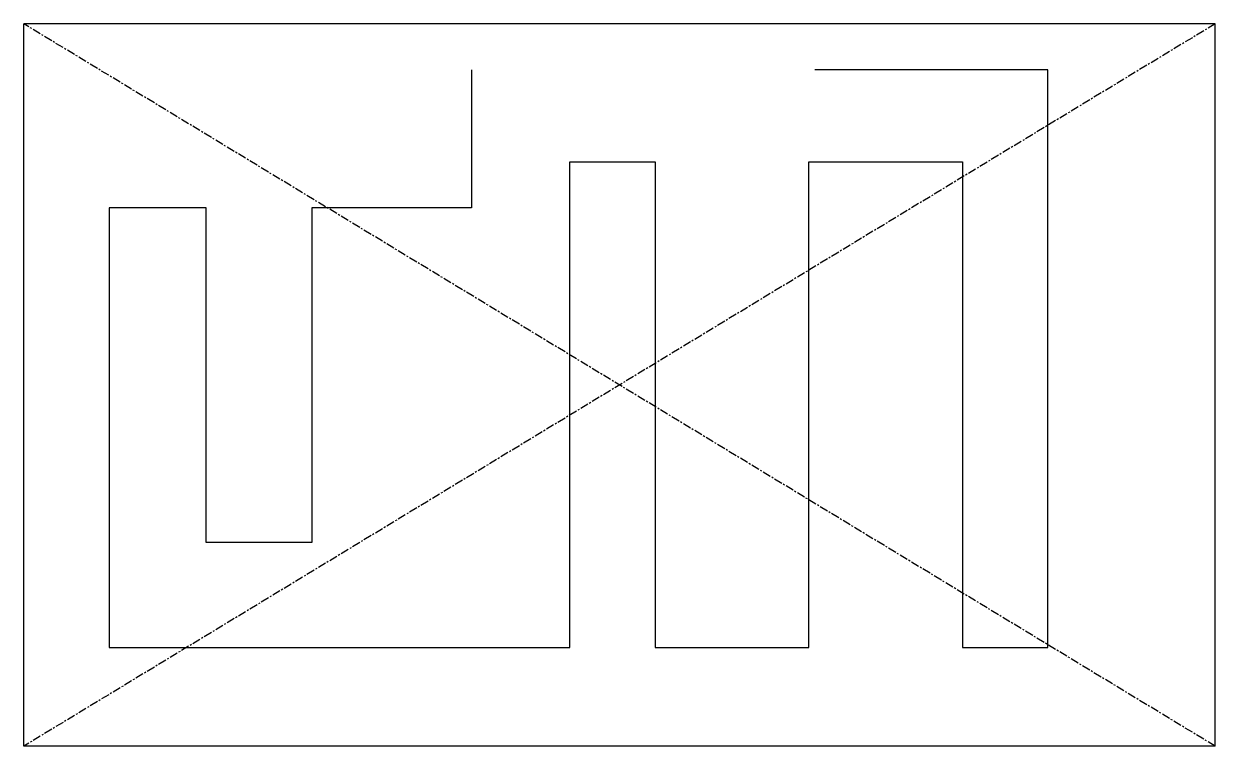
# Model space of a CAD drawing. Header units: millimetres. Extents: x -907 to 908, y -550 to 550.
import ezdxf

# ---------------------------------------------------------------- set-up
doc = ezdxf.new("R2010")
doc.units = ezdxf.units.MM
doc.header["$PDSIZE"] = -1
doc.linetypes.add('CENTERX2', pattern=[20.32, 12.7, -2.54, 2.54, -2.54])

msp = doc.modelspace()

# ---------------------------------------------------------------- linework, layer by layer
at = {"color": 7, "linetype": 'Continuous'}
for p, q in [((907.5, 550), (-907.5, 550)), ((-907.5, -550), (-907.5, 550)), ((907.5, -550), (907.5, 550)), ((-225.5, 480), (-225.5, 270)), ((652.5, 480), (297.5, 480)), ((652.5, -400), (652.5, 480)), ((-75.5, -400), (-75.5, 340)), ((-75.5, 340), (54.5, 340)), ((54.5, 340), (54.5, -400)), ((288.5, -400), (288.5, 340)), ((288.5, 340), (522.5, 340)), ((522.5, 340), (522.5, -400)), ((-629.5, 270), (-777.5, 270)), ((-777.5, 270), (-777.5, -400)), ((-629.5, -240), (-629.5, 270)), ((-225.5, 270), (-468.5, 270)), ((-468.5, 270), (-468.5, -240)), ((-468.5, -240), (-629.5, -240)), ((-777.5, -400), (-75.5, -400)), ((54.5, -400), (288.5, -400)), ((522.5, -400), (652.5, -400)), ((907.5, -550), (-907.5, -550))]:
    msp.add_line(p, q, dxfattribs=at)
at = {"color": 7, "linetype": 'CENTERX2'}
for p, q in [((907.5, -550), (-907.5, 550)), ((907.5, 550), (-907.5, -550))]:
    msp.add_line(p, q, dxfattribs=at)
at = {"color": 7, "linetype": 'Continuous'}
msp.add_point((0, 0), dxfattribs=at)

doc.saveas('drawing.dxf')
